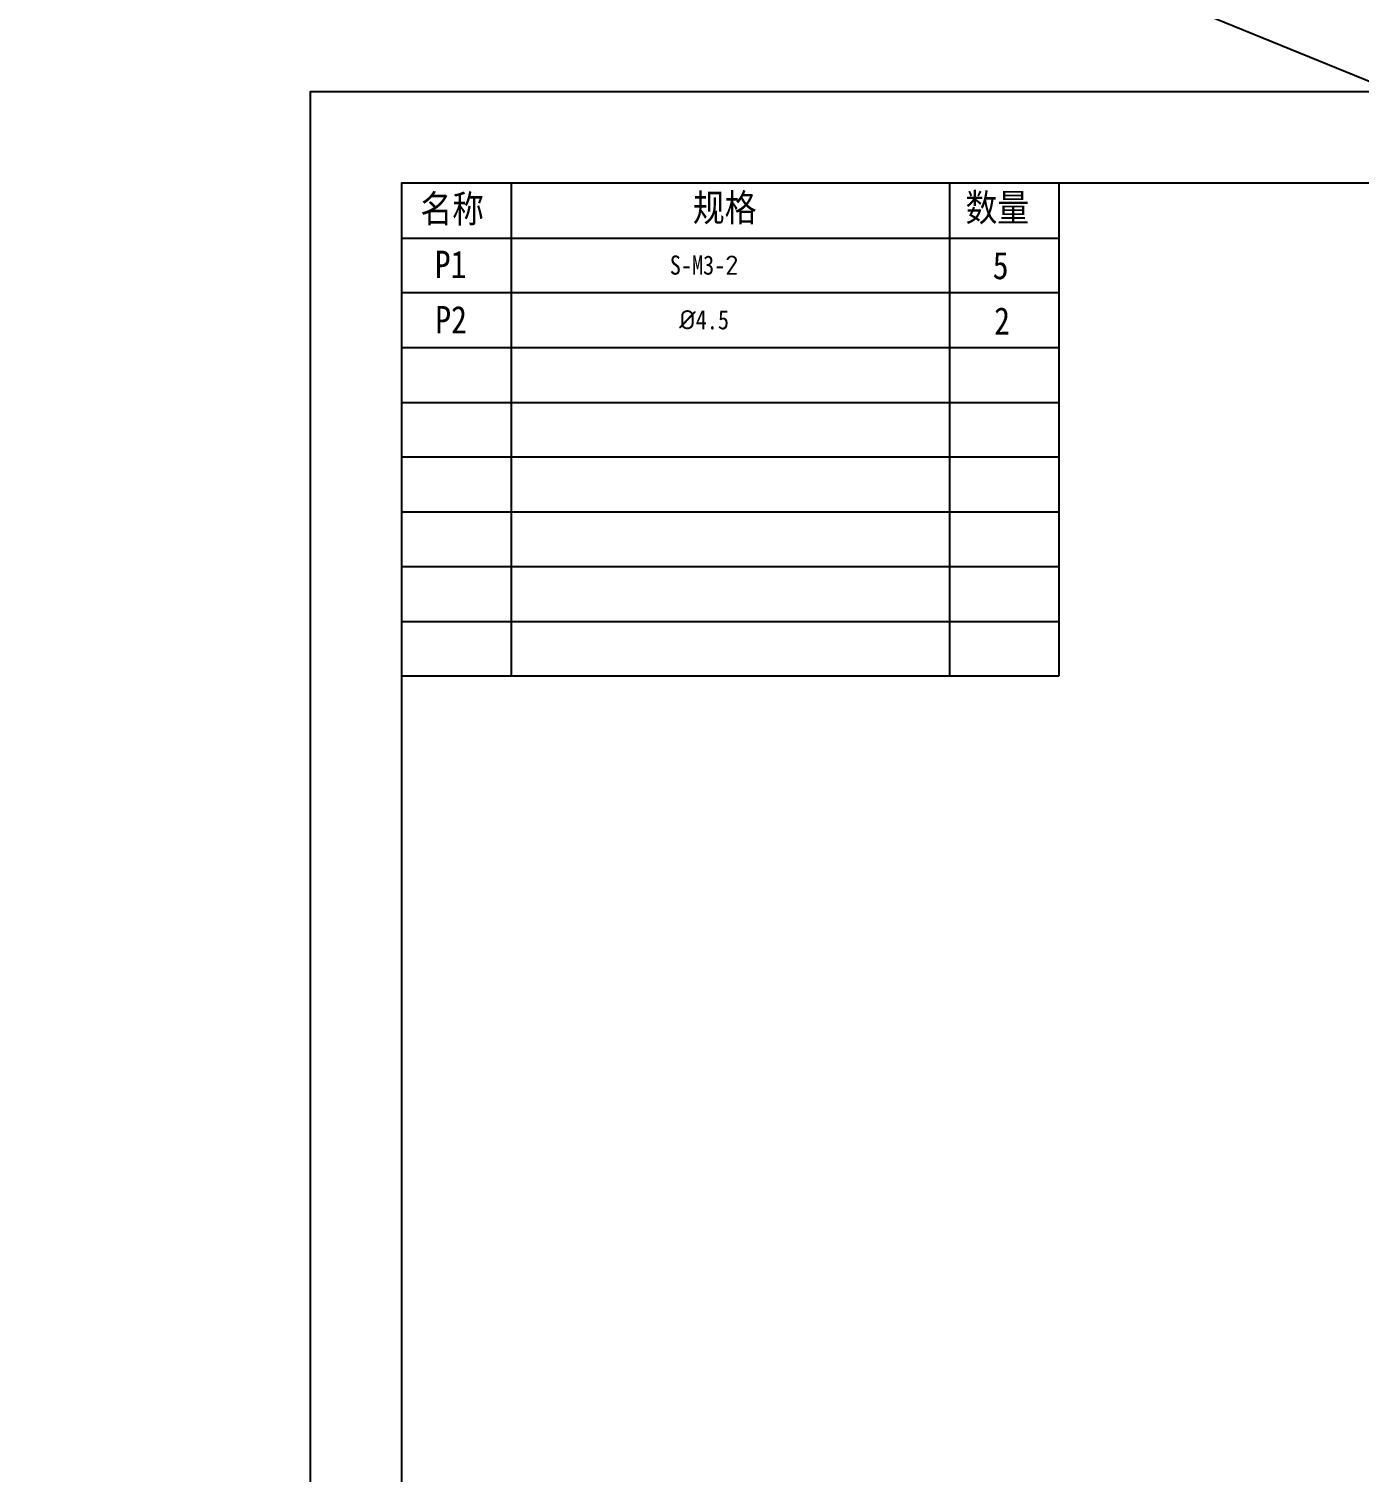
# Model space of a CAD drawing. Header units: millimetres. Extents: x -177 to 18421, y -5017 to 3255.
# Drawn here: x 5325.2 to 5689.4, y -2819.2 to -2424 of the extents above; entities that cross this region are included whole.
import ezdxf

# ---------------------------------------------------------------- set-up
doc = ezdxf.new("R2010")
doc.units = ezdxf.units.MM
doc.header["$LTSCALE"] = 46.255
doc.layers.get('0').update_dxf_attribs({"linetype": 'CONTINUOUS'})
doc.styles.get("Standard").update_dxf_attribs({"font": 'txt', "width": 0.85})

msp = doc.modelspace()

# ---------------------------------------------------------------- linework, layer by layer
msp.add_line((3604.224, -1587.394), (12020.537, -5017.418))
at = {"color": 7, "true_color": 0xffffff}
for p, q in [((5457.235, -2466.292), (5457.235, -2511.292)), ((5577.235, -2466.292), (5577.235, -2511.292)), ((5607.235, -2466.292), (5607.235, -2511.292)), ((5457.235, -2511.292), (5457.235, -2601.292)), ((5577.235, -2511.292), (5577.235, -2601.292)), ((5607.235, -2511.292), (5607.235, -2601.292))]:
    msp.add_line(p, q, dxfattribs=at)
at = {"color": 7, "linetype": 'Continuous'}
for points in [[(5402.235, -3282.292), (6591.235, -3282.292), (6591.235, -2441.292), (5402.235, -2441.292)], [(5427.235, -3257.292), (6566.235, -3257.292), (6566.235, -2466.292), (5427.235, -2466.292)]]:
    msp.add_lwpolyline(points, close=True, dxfattribs=at)
at = {"color": 7, "true_color": 0xffffff}
for points in [[(5427.235, -2481.292), (5607.235, -2481.292)], [(5607.235, -2496.292), (5427.235, -2496.292)], [(5427.235, -2511.292), (5607.235, -2511.292)], [(5427.235, -2526.292), (5607.235, -2526.292)], [(5607.235, -2541.292), (5427.235, -2541.292)], [(5427.235, -2556.292), (5607.235, -2556.292)], [(5607.235, -2571.292), (5427.235, -2571.292)], [(5427.235, -2586.292), (5607.235, -2586.292)], [(5607.235, -2601.292), (5427.235, -2601.292)]]:
    msp.add_lwpolyline(points, dxfattribs=at)

# ---------------------------------------------------------------- texts
at = {"lineweight": -3, "char_height": 7.5163, "width": 32.26492, "attachment_point": 5}
for s, insert in [('{\\fSimSun|b0|i0|c134|p54;名称}', (5441.127, -2473.709)), ('{\\fSimSun|b0|i0|c134|p54;规格}', (5515.735, -2473.4)), ('{\\fSimSun|b0|i0|c134|p54;数量}', (5590.367, -2473.379)), ('{\\fSimSun|b0|i0|c134|p54;P1}', (5440.696, -2488.514)), ('{\\fSimSun|b0|i0|c134|p54;5}', (5591.274, -2488.867)), ('{\\fSimSun|b0|i0|c134|p54;P2}', (5440.838, -2503.648))]:
    msp.add_mtext(s, dxfattribs=dict(at, insert=insert))
at = {"char_height": 5.25, "width": 100.18624, "attachment_point": 5}
for s, insert in [('{\\fSimSun|b0|i0|c134|p54;S-M3-\\fISOCPEUR|b0|i0|c0|p34;\\W1;2}', (5510.09, -2488.745)), ('{\\fISOCPEUR|b0|i0|c0|p34;\\W1;%%C\\fSimSun|b0|i0|c134|p54;\\W0.85;4.5}', (5510.081, -2503.715))]:
    msp.add_mtext(s, dxfattribs=dict(at, insert=insert))
at = {"color": 7, "lineweight": -3, "true_color": 0xffffff, "insert": (5591.674, -2503.999), "char_height": 7.5163, "width": 32.26492, "attachment_point": 5}
msp.add_mtext('{\\fSimSun|b0|i0|c134|p54;2}', dxfattribs=at)

doc.saveas('drawing.dxf')
